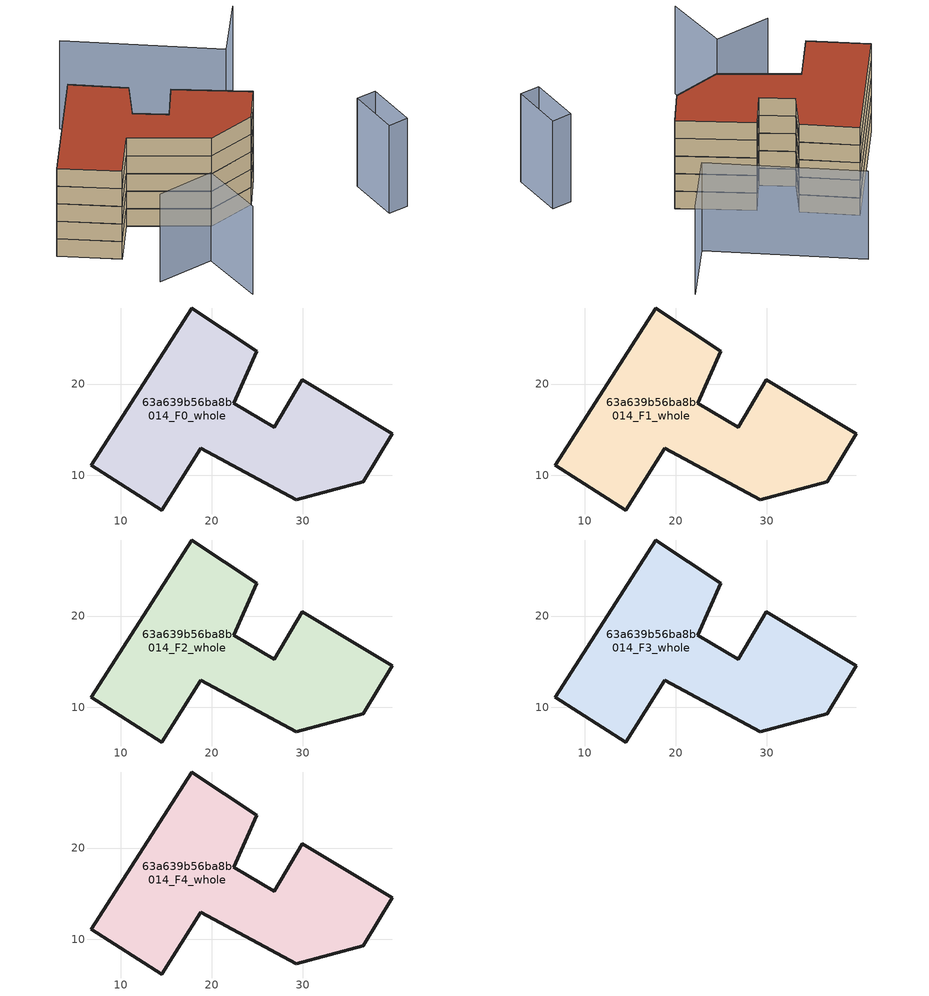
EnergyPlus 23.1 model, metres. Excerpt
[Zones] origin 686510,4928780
63a639b56ba8b014_F0_whole
 floor ground (EU_floor_Construction): 36.67,9.25 39.83,14.57 29.95,20.46 26.85,15.25 22.42,17.91 24.94,23.61 17.83,28.36 6.79,11.12 14.53,6.17 18.83,12.93 29.31,7.28 z0
 wall outside (EU_wall_Construction): 17.83,28.36 24.94,23.61 22.42,17.91 26.85,15.25 29.95,20.46 39.83,14.57 36.67,9.25 29.31,7.28 18.83,12.93 14.53,6.17 6.79,11.12 17.83,28.36 z0:3
63a639b56ba8b014_F1_whole
 floor to 63a639b56ba8b014_F0_whole (EU_floor_Construction): 36.67,9.25 39.83,14.57 29.95,20.46 26.85,15.25 22.42,17.91 24.94,23.61 17.83,28.36 6.78,11.12 14.52,6.17 18.83,12.93 29.31,7.28 z3
 wall outside (EU_wall_Construction): 17.83,28.36 24.94,23.61 22.42,17.91 26.85,15.25 29.95,20.46 39.83,14.57 36.67,9.25 29.31,7.28 18.83,12.93 14.53,6.17 6.79,11.12 17.83,28.36 z3:6
63a639b56ba8b014_F2_whole
 floor to 63a639b56ba8b014_F1_whole (EU_floor_Construction): 36.67,9.25 39.83,14.57 29.95,20.46 26.85,15.25 22.42,17.91 24.94,23.61 17.83,28.36 6.78,11.12 14.52,6.17 18.83,12.93 29.31,7.28 z6
 wall outside (EU_wall_Construction): 17.83,28.36 24.94,23.61 22.42,17.91 26.85,15.25 29.95,20.46 39.83,14.57 36.67,9.25 29.31,7.28 18.83,12.93 14.53,6.17 6.79,11.12 17.83,28.36 z6:9
63a639b56ba8b014_F3_whole
 floor to 63a639b56ba8b014_F2_whole (EU_floor_Construction): 36.67,9.25 39.83,14.57 29.95,20.46 26.85,15.25 22.42,17.91 24.94,23.61 17.83,28.36 6.78,11.12 14.52,6.17 18.83,12.93 29.31,7.28 z9
 wall outside (EU_wall_Construction): 17.83,28.36 24.94,23.61 22.42,17.91 26.85,15.25 29.95,20.46 39.83,14.57 36.67,9.25 29.31,7.28 18.83,12.93 14.53,6.17 6.79,11.12 17.83,28.36 z9:12
63a639b56ba8b014_F4_whole
 floor to 63a639b56ba8b014_F3_whole (EU_floor_Construction): 36.67,9.25 39.83,14.57 29.95,20.46 26.85,15.25 22.42,17.91 24.94,23.61 17.83,28.36 6.78,11.12 14.52,6.17 18.83,12.93 29.31,7.28 z12
 wall outside (EU_wall_Construction): 17.83,28.36 24.94,23.61 22.42,17.91 26.85,15.25 29.95,20.46 39.83,14.57 36.67,9.25 29.31,7.28 18.83,12.93 14.53,6.17 6.79,11.12 17.83,28.36 z12:15
 roof outside (EU_roof_Construction): 29.95,20.46 39.83,14.57 36.67,9.25 29.31,7.28 18.83,12.93 14.53,6.17 6.79,11.12 17.83,28.36 24.94,23.61 22.42,17.91 26.85,15.25 z15
shading: 16.6,-1.2 25.24,-0.04 / 25.24,-0.04 26.56,-9.91 / 47.14,34.11 41.34,25.32 / 41.34,25.32 21.86,38.16 / 54.86,6.49 55.64,-1.45 / 55.64,-1.45 52.6,-1.75 / 52.6,-1.75 51.81,6.18 / 51.81,6.18 54.86,6.49 z0:15
[Building]
EU S2 Campaign: North Axis=0; Terrain=City; Solar Distribution=FullExterior
[Site:Location]
Bologna: Latitude=44.5; Longitude=11.25; Time Zone=1; Elevation=37
[SizingPeriod:WeatherFileDays]
AnnualSizingPeriod: Begin Month=1; Begin Day of Month=1; End Month=12; End Day of Month=31; Day of Week for Start Day=Monday; Use Weather File Daylight Saving Period=No; Use Weather File Rain and Snow Indicators=No
[MATERIAL]
EU_InternalMass_Material: Roughness=MediumRough; Thickness=0.1; Conductivity=1; Density=1800; Specific Heat=900; Thermal Absorptance=0.9; Solar Absorptance=0.7; Visible Absorptance=0.7
[MATERIAL:NOMASS] Roughness=MediumRough; Thermal Absorptance=0.9; Solar Absorptance=0.7; Visible Absorptance=0.7
Name | Thermal Resistance
EU_wall_NoMass | 0.905828
EU_roof_NoMass | 0.37593
EU_floor_NoMass | 0.67114
[CONSTRUCTION]
EU_wall_Construction: EU_wall_NoMass
EU_roof_Construction: EU_roof_NoMass
EU_floor_Construction: EU_floor_NoMass
EU_InternalMass_Construction: EU_InternalMass_Material
[ZONE] Type=1; Multiplier=1; Ceiling Height=autocalculate; Volume=1019.24; Floor Area=autocalculate; Part of Total Floor Area=Yes
63a639b56ba8b014_F0_whole; 63a639b56ba8b014_F1_whole; 63a639b56ba8b014_F2_whole; 63a639b56ba8b014_F3_whole; 63a639b56ba8b014_F4_whole
[INTERNALMASS] Construction=EU_InternalMass_Construction; Surface Area=339.747
Name | Zone or ZoneList
63a639b56ba8b014_F0_whole_EU_InternalMass | 63a639b56ba8b014_F0_whole
63a639b56ba8b014_F1_whole_EU_InternalMass | 63a639b56ba8b014_F1_whole
63a639b56ba8b014_F2_whole_EU_InternalMass | 63a639b56ba8b014_F2_whole
63a639b56ba8b014_F3_whole_EU_InternalMass | 63a639b56ba8b014_F3_whole
63a639b56ba8b014_F4_whole_EU_InternalMass | 63a639b56ba8b014_F4_whole
[OTHEREQUIPMENT] Fuel Type=Electricity; Design Level Calculation Method=Watts/Area; Power per Zone Floor Area=1; Fraction Latent=0; Fraction Radiant=0; Fraction Lost=0; Carbon Dioxide Generation Rate=0; EndUse Subcategory=EU_Step8_InternalGains
Name | Zone or ZoneList or Space or SpaceList | Schedule
EU_Step8_InternalGain_63a639b56ba8b014_F0_whole_f000 | 63a639b56ba8b014_F0_whole | EU_Step8_GainSchedule_63a639b56ba8b014_F0_whole_f000
EU_Step8_InternalGain_63a639b56ba8b014_F1_whole_f000 | 63a639b56ba8b014_F1_whole | EU_Step8_GainSchedule_63a639b56ba8b014_F1_whole_f000
EU_Step8_InternalGain_63a639b56ba8b014_F2_whole_f000 | 63a639b56ba8b014_F2_whole | EU_Step8_GainSchedule_63a639b56ba8b014_F2_whole_f000
EU_Step8_InternalGain_63a639b56ba8b014_F3_whole_f000 | 63a639b56ba8b014_F3_whole | EU_Step8_GainSchedule_63a639b56ba8b014_F3_whole_f000
EU_Step8_InternalGain_63a639b56ba8b014_F4_whole_f000 | 63a639b56ba8b014_F4_whole | EU_Step8_GainSchedule_63a639b56ba8b014_F4_whole_f000
[ZONEVENTILATION:DESIGNFLOWRATE] Schedule=EU_AlwaysOn; Design Flow Rate Calculation Method=AirChanges/Hour; Air Changes per Hour=0.73129; Ventilation Type=Natural; Fan Pressure Rise=0; Fan Total Efficiency=1; Constant Term Coefficient=1; Temperature Term Coefficient=0; Velocity Term Coefficient=0; Velocity Squared Term Coefficient=0; Minimum Indoor Temperature=-100; Maximum Indoor Temperature=100; Delta Temperature=-100; Minimum Outdoor Temperature=-100; Maximum Outdoor Temperature=100; Maximum Wind Speed=40
Name | Zone or ZoneList or Space or SpaceList
EU_ConstantAir_63a639b56ba8b014_F0_whole | 63a639b56ba8b014_F0_whole
EU_ConstantAir_63a639b56ba8b014_F1_whole | 63a639b56ba8b014_F1_whole
EU_ConstantAir_63a639b56ba8b014_F2_whole | 63a639b56ba8b014_F2_whole
EU_ConstantAir_63a639b56ba8b014_F3_whole | 63a639b56ba8b014_F3_whole
EU_ConstantAir_63a639b56ba8b014_F4_whole | 63a639b56ba8b014_F4_whole
[HVACTEMPLATE:THERMOSTAT] Constant Heating Setpoint=20; Constant Cooling Setpoint=50
EU_HeatOnly_63a639b56ba8b014_F0_whole; EU_HeatOnly_63a639b56ba8b014_F1_whole; EU_HeatOnly_63a639b56ba8b014_F2_whole; EU_HeatOnly_63a639b56ba8b014_F3_whole; EU_HeatOnly_63a639b56ba8b014_F4_whole
[HVACTEMPLATE:ZONE:IDEALLOADSAIRSYSTEM] System Availability Schedule=EU_AlwaysOn; Maximum Heating Supply Air Temperature=50; Minimum Cooling Supply Air Temperature=13; Maximum Heating Supply Air Humidity Ratio=0.0156; Minimum Cooling Supply Air Humidity Ratio=0.0077; Heating Limit=NoLimit; Cooling Limit=NoLimit; Heating Availability Schedule=EU_AlwaysOn; Cooling Availability Schedule=EU_CoolingOff; Dehumidification Control Type=ConstantSensibleHeatRatio; Cooling Sensible Heat Ratio=0.7; Dehumidification Setpoint=60; Humidification Control Type=None; Humidification Setpoint=30; Outdoor Air Method=None; Outdoor Air Flow Rate per Person=0.00944; Outdoor Air Flow Rate per Zone Floor Area=0; Outdoor Air Flow Rate per Zone=0; Demand Controlled Ventilation Type=None; Outdoor Air Economizer Type=NoEconomizer; Heat Recovery Type=None; Sensible Heat Recovery Effectiveness=0.7; Latent Heat Recovery Effectiveness=0.65
Name | Template Thermostat
63a639b56ba8b014_F0_whole | EU_HeatOnly_63a639b56ba8b014_F0_whole
63a639b56ba8b014_F1_whole | EU_HeatOnly_63a639b56ba8b014_F1_whole
63a639b56ba8b014_F2_whole | EU_HeatOnly_63a639b56ba8b014_F2_whole
63a639b56ba8b014_F3_whole | EU_HeatOnly_63a639b56ba8b014_F3_whole
63a639b56ba8b014_F4_whole | EU_HeatOnly_63a639b56ba8b014_F4_whole
[SIZING:ZONE] Zone Cooling Design Supply Air Temperature Input Method=SupplyAirTemperature; Zone Cooling Design Supply Air Temperature=13; Zone Heating Design Supply Air Temperature Input Method=SupplyAirTemperature; Zone Heating Design Supply Air Temperature=50; Zone Cooling Design Supply Air Humidity Ratio=0.008; Zone Heating Design Supply Air Humidity Ratio=0.008; Cooling Design Air Flow Method=DesignDay; Cooling Design Air Flow Rate=0; Cooling Minimum Air Flow per Zone Floor Area=0.000762; Cooling Minimum Air Flow=0; Cooling Minimum Air Flow Fraction=0.2; Heating Design Air Flow Method=DesignDay; Heating Design Air Flow Rate=0; Heating Maximum Air Flow per Zone Floor Area=0.002032; Heating Maximum Air Flow=0.141576; Heating Maximum Air Flow Fraction=0.3; Account for Dedicated Outdoor Air System=No; Dedicated Outdoor Air System Control Strategy=NeutralSupplyAir; Dedicated Outdoor Air Low Setpoint Temperature for Design=autosize; Dedicated Outdoor Air High Setpoint Temperature for Design=autosize; Zone Load Sizing Method=Sensible Load Only No Latent Load; Zone Latent Cooling Design Supply Air Humidity Ratio Input Method=HumidityRatioDifference; Zone Cooling Design Supply Air Humidity Ratio Difference=0.005; Zone Latent Heating Design Supply Air Humidity Ratio Input Method=HumidityRatioDifference; Zone Humidification Design Supply Air Humidity Ratio Difference=0.005
63a639b56ba8b014_F0_whole; 63a639b56ba8b014_F1_whole; 63a639b56ba8b014_F2_whole; 63a639b56ba8b014_F3_whole; 63a639b56ba8b014_F4_whole
[SCHEDULE:CONSTANT]
Name | Hourly Value
EU_AlwaysOn | 1
EU_CoolingOff | 0
[SCHEDULE:FILE] Column Number=1; Rows to Skip at Top=0; Number of Hours of Data=8760; Column Separator=Comma; Interpolate to Timestep=No; Minutes per Item=60; Adjust Schedule for Daylight Savings=Yes
Name | File
EU_Step8_GainSchedule_63a639b56ba8b014_F0_whole_f000 | ../../schedules/63a639b56ba8b014/63a639b56ba8b014_F0_whole_f000_gain.csv
EU_Step8_GainSchedule_63a639b56ba8b014_F1_whole_f000 | ../../schedules/63a639b56ba8b014/63a639b56ba8b014_F1_whole_f000_gain.csv
EU_Step8_GainSchedule_63a639b56ba8b014_F2_whole_f000 | ../../schedules/63a639b56ba8b014/63a639b56ba8b014_F2_whole_f000_gain.csv
EU_Step8_GainSchedule_63a639b56ba8b014_F3_whole_f000 | ../../schedules/63a639b56ba8b014/63a639b56ba8b014_F3_whole_f000_gain.csv
EU_Step8_GainSchedule_63a639b56ba8b014_F4_whole_f000 | ../../schedules/63a639b56ba8b014/63a639b56ba8b014_F4_whole_f000_gain.csv
